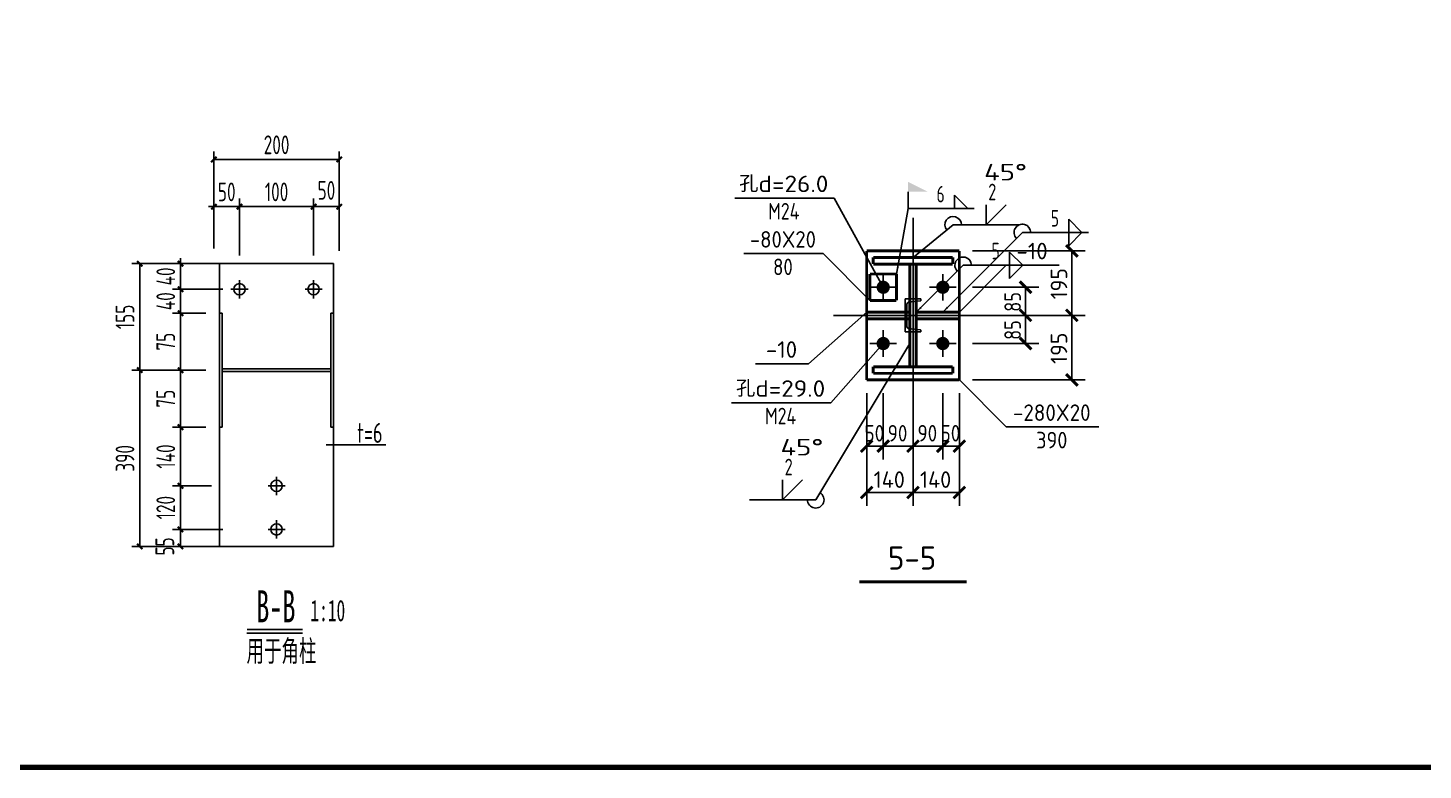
# Model space of a CAD drawing. Extents: x -17471 to 313636, y -71590 to 757901.
# Drawn here: x 218433 to 244779, y 627861 to 641872 of the extents above; entities that cross this region are included whole.
import ezdxf
from ezdxf.enums import TextEntityAlignment as Align

# ---------------------------------------------------------------- set-up
doc = ezdxf.new("R2010")
doc.units = 0
doc.header["$LTSCALE"] = 1000
doc.header["$MEASUREMENT"] = 0
doc.linetypes.add('4', pattern=[5, 1.5, -1, 1.5, -1])
for name, color, linetype in [('10', 7, 'Continuous'), ('20', 2, 'Continuous'), ('ADIM', 3, 'Continuous'), ('PUB_TITLE', 4, 'Continuous'), ('THICK', 6, 'Continuous'), ('THIN', 7, 'Continuous'), ('尺寸标注', 253, 'Continuous'), ('焊缝标注', 253, 'Continuous'), ('螺栓孔标注', 253, 'Continuous'), ('钢板标注', 253, 'Continuous')]:
    doc.layers.add(name, color=color, linetype=linetype)
doc.layers.add('TEXT', color=7, linetype='Continuous', lineweight=13)
doc.styles.add('STYLE1', font='simhei.ttf', dxfattribs={"width": 0.8})
doc.styles.add('TSSD_Dimension', font='Tssdeng.shx', dxfattribs={"width": 0.7, "bigfont": 'hztxt.shx'})
doc.styles.add('TSSD_REIN', font='Tssdeng.shx', dxfattribs={"width": 0.7, "bigfont": 'hztxt.shx'})
doc.dimstyles.new('TSSD_20_1', dxfattribs={"dimtxt": 3.5, "dimasz": 1, "dimexe": 1.5, "dimexo": 1.5, "dimgap": 1, "dimtad": 1, "dimdec": 0, "dimlfac": 20, "dimzin": 0, "dimdsep": 46, "dimtxsty": 'TSSD_Dimension', "dimblk": 'ARCHTICK', "dimblk1": 'ARCHTICK', "dimblk2": 'ARCHTICK', "dimsah": 1, "dimcen": 0, "dimclrd": 3, "dimclre": 3, "dimclrt": 7, "dimadec": 0, "dimazin": 0, "dimtfac": 1, "dimtdec": 0, "dimtix": 1, "dimtmove": 2, "dimatfit": 3, "dimldrblk": 'ARCHTICK', "dimfxl": 0, "dimtvp": 0.7, "dimtolj": 1, "dimtzin": 0, "dimarcsym": 0})

# ---------------------------------------------------------------- blocks, each defined once
blk = doc.blocks.new('_ArchTick')
at = {"color": 0, "linetype": 'ByBlock', "const_width": 0.4}
blk.add_lwpolyline([(-0.5, -0.5), (0.5, 0.5)], dxfattribs=at)
blk = doc.blocks.new('*D592')
at = {"layer": 'ADIM', "color": 3, "lineweight": -2, "transparency": 16777216}
for p, q in [((10946070, -1659312), (10946070, -1657851)), ((10946070, -1658001), (10948408, -1658001)), ((10948408, -1659703), (10948408, -1657851))]:
    blk.add_line(p, q, dxfattribs=at)
at = {"layer": 'Defpoints', "color": 0, "transparency": 16777216}
for p in [(10948408, -1658001), (10946070, -1659462), (10948408, -1659853, 1169)]:
    blk.add_point(p, dxfattribs=at)
at = {"layer": 'ADIM', "color": 3, "lineweight": -2, "transparency": 16777216, "xscale": 100, "yscale": 100, "zscale": 100, "rotation": 180}
blk.add_blockref('_ArchTick', (10946070, -1658001), dxfattribs=at)
at = {"layer": 'ADIM', "color": 3, "lineweight": -2, "transparency": 16777216, "xscale": 100, "yscale": 100, "zscale": 100}
blk.add_blockref('_ArchTick', (10948408, -1658001), dxfattribs=at)
at = {"layer": 'ADIM', "color": 7, "transparency": 16777216, "insert": (10947239, -1657726), "char_height": 350, "attachment_point": 5, "style": 'TSSD_Dimension'}
blk.add_mtext('\\A1;200', dxfattribs=at)
blk = doc.blocks.new('*D593')
at = {"layer": 'ADIM', "color": 3, "lineweight": -2, "transparency": 16777216}
for p, q in [((10945447, -1659942), (10945447, -1659842)), ((10946199, -1659942), (10945297, -1659942)), ((10945447, -1660420), (10945447, -1659942)), ((10946239, -1660420), (10945297, -1660420)), ((10945447, -1660420), (10945447, -1660520))]:
    blk.add_line(p, q, dxfattribs=at)
at = {"layer": 'Defpoints', "color": 0, "transparency": 16777216}
for p in [(10945447, -1659942), (10946349, -1659942, 1251), (10946389, -1660420, 1169)]:
    blk.add_point(p, dxfattribs=at)
at = {"layer": 'ADIM', "color": 3, "lineweight": -2, "transparency": 16777216, "xscale": 100, "yscale": 100, "zscale": 100}
for p, rotation in [((10945447, -1659942), 270), ((10945447, -1660420), 90)]:
    blk.add_blockref('_ArchTick', p, dxfattribs=dict(at, rotation=rotation))
at = {"layer": 'ADIM', "color": 7, "transparency": 16777216, "insert": (10945172, -1660181), "char_height": 350, "attachment_point": 5, "rotation": 90, "style": 'TSSD_Dimension'}
blk.add_mtext('\\A1;40', dxfattribs=at)
blk = doc.blocks.new('*D594')
at = {"layer": 'ADIM', "color": 3, "lineweight": -2, "transparency": 16777216}
for p, q in [((10946239, -1664897), (10945297, -1664897)), ((10945447, -1664897), (10945447, -1665215)), ((10946199, -1665215), (10945297, -1665215))]:
    blk.add_line(p, q, dxfattribs=at)
at = {"layer": 'Defpoints', "color": 0, "transparency": 16777216}
for p in [(10946389, -1664897, -322), (10945447, -1665215), (10946349, -1665215, 1251)]:
    blk.add_point(p, dxfattribs=at)
at = {"layer": 'ADIM', "color": 3, "lineweight": -2, "transparency": 16777216, "xscale": 100, "yscale": 100, "zscale": 100}
for p, rotation in [((10945447, -1664897), 90), ((10945447, -1665215), 270)]:
    blk.add_blockref('_ArchTick', p, dxfattribs=dict(at, rotation=rotation))
at = {"layer": 'ADIM', "color": 7, "transparency": 16777216, "insert": (10945155, -1665215), "char_height": 350, "attachment_point": 5, "rotation": 90, "style": 'TSSD_Dimension'}
blk.add_mtext('\\A1;55', dxfattribs=at)
blk = doc.blocks.new('*D595')
at = {"layer": 'ADIM', "color": 3, "lineweight": -2, "transparency": 16777216}
for p, q in [((10945447, -1660420), (10945447, -1660320)), ((10946239, -1660420), (10945297, -1660420)), ((10945447, -1660866), (10945447, -1660420)), ((10945920, -1660866), (10945297, -1660866)), ((10945447, -1660866), (10945447, -1660966))]:
    blk.add_line(p, q, dxfattribs=at)
at = {"layer": 'Defpoints', "color": 0, "transparency": 16777216}
for p in [(10945447, -1660420), (10946389, -1660420, 1169), (10946070, -1660866, 1169)]:
    blk.add_point(p, dxfattribs=at)
at = {"layer": 'ADIM', "color": 3, "lineweight": -2, "transparency": 16777216, "xscale": 100, "yscale": 100, "zscale": 100}
for p, rotation in [((10945447, -1660420), 270), ((10945447, -1660866), 90)]:
    blk.add_blockref('_ArchTick', p, dxfattribs=dict(at, rotation=rotation))
at = {"layer": 'ADIM', "color": 7, "transparency": 16777216, "insert": (10945172, -1660643), "char_height": 350, "attachment_point": 5, "rotation": 90, "style": 'TSSD_Dimension'}
blk.add_mtext('\\A1;40', dxfattribs=at)
blk = doc.blocks.new('*D596')
at = {"layer": 'ADIM', "color": 3, "lineweight": -2, "transparency": 16777216}
for p, q in [((10946027, -1659942), (10944537, -1659942)), ((10944687, -1659942), (10944687, -1661929)), ((10945920, -1661929), (10944537, -1661929))]:
    blk.add_line(p, q, dxfattribs=at)
at = {"layer": 'Defpoints', "color": 0, "transparency": 16777216}
for p in [(10946177, -1659942, 1169), (10944687, -1661929), (10946070, -1661929, 1169)]:
    blk.add_point(p, dxfattribs=at)
at = {"layer": 'ADIM', "color": 3, "lineweight": -2, "transparency": 16777216, "xscale": 100, "yscale": 100, "zscale": 100}
for p, rotation in [((10944687, -1659942), 90), ((10944687, -1661929), 270)]:
    blk.add_blockref('_ArchTick', p, dxfattribs=dict(at, rotation=rotation))
at = {"layer": 'ADIM', "color": 7, "transparency": 16777216, "insert": (10944412, -1660935), "char_height": 350, "attachment_point": 5, "rotation": 90, "style": 'TSSD_Dimension'}
blk.add_mtext('\\A1;155', dxfattribs=at)
blk = doc.blocks.new('*D597')
at = {"layer": 'ADIM', "color": 3, "lineweight": -2, "transparency": 16777216}
for p, q in [((10945920, -1660866), (10945297, -1660866)), ((10945447, -1661929), (10945447, -1660866)), ((10945920, -1661929), (10945297, -1661929))]:
    blk.add_line(p, q, dxfattribs=at)
at = {"layer": 'Defpoints', "color": 0, "transparency": 16777216}
for p in [(10945447, -1660866), (10946070, -1660866, 1169), (10946070, -1661929, 1169)]:
    blk.add_point(p, dxfattribs=at)
at = {"layer": 'ADIM', "color": 3, "lineweight": -2, "transparency": 16777216, "xscale": 100, "yscale": 100, "zscale": 100}
for p, rotation in [((10945447, -1660866), 90), ((10945447, -1661929), 270)]:
    blk.add_blockref('_ArchTick', p, dxfattribs=dict(at, rotation=rotation))
at = {"layer": 'ADIM', "color": 7, "transparency": 16777216, "insert": (10945172, -1661397), "char_height": 350, "attachment_point": 5, "rotation": 90, "style": 'TSSD_Dimension'}
blk.add_mtext('\\A1;75', dxfattribs=at)
blk = doc.blocks.new('*D598')
at = {"layer": 'ADIM', "color": 3, "lineweight": -2, "transparency": 16777216}
for p, q in [((10946027, -1664085), (10945297, -1664085)), ((10945447, -1664085), (10945447, -1664897)), ((10946239, -1664897), (10945297, -1664897))]:
    blk.add_line(p, q, dxfattribs=at)
at = {"layer": 'Defpoints', "color": 0, "transparency": 16777216}
for p in [(10946177, -1664085, 720), (10945447, -1664897), (10946389, -1664897, -322)]:
    blk.add_point(p, dxfattribs=at)
at = {"layer": 'ADIM', "color": 3, "lineweight": -2, "transparency": 16777216, "xscale": 100, "yscale": 100, "zscale": 100}
for p, rotation in [((10945447, -1664085), 90), ((10945447, -1664897), 270)]:
    blk.add_blockref('_ArchTick', p, dxfattribs=dict(at, rotation=rotation))
at = {"layer": 'ADIM', "color": 7, "transparency": 16777216, "insert": (10945172, -1664491), "char_height": 350, "attachment_point": 5, "rotation": 90, "style": 'TSSD_Dimension'}
blk.add_mtext('\\A1;120', dxfattribs=at)
blk = doc.blocks.new('*D599')
at = {"layer": 'ADIM', "color": 3, "lineweight": -2, "transparency": 16777216}
for p, q in [((10945920, -1661929), (10944537, -1661929)), ((10944687, -1665215), (10944687, -1661929)), ((10946040, -1665215), (10944537, -1665215))]:
    blk.add_line(p, q, dxfattribs=at)
at = {"layer": 'Defpoints', "color": 0, "transparency": 16777216}
for p in [(10944687, -1661929), (10946070, -1661929, 1169), (10946190, -1665215, 200)]:
    blk.add_point(p, dxfattribs=at)
at = {"layer": 'ADIM', "color": 3, "lineweight": -2, "transparency": 16777216, "xscale": 100, "yscale": 100, "zscale": 100}
for p, rotation in [((10944687, -1661929), 90), ((10944687, -1665215), 270)]:
    blk.add_blockref('_ArchTick', p, dxfattribs=dict(at, rotation=rotation))
at = {"layer": 'ADIM', "color": 7, "transparency": 16777216, "insert": (10944412, -1663572), "char_height": 350, "attachment_point": 5, "rotation": 90, "style": 'TSSD_Dimension'}
blk.add_mtext('\\A1;390', dxfattribs=at)
blk = doc.blocks.new('*D600')
at = {"layer": 'ADIM', "color": 3, "lineweight": -2, "transparency": 16777216}
for p, q in [((10945920, -1661929), (10945297, -1661929)), ((10945447, -1661929), (10945447, -1662991)), ((10945920, -1662991), (10945297, -1662991))]:
    blk.add_line(p, q, dxfattribs=at)
at = {"layer": 'Defpoints', "color": 0, "transparency": 16777216}
for p in [(10946070, -1661929, 1169), (10945447, -1662991), (10946070, -1662991, 1169)]:
    blk.add_point(p, dxfattribs=at)
at = {"layer": 'ADIM', "color": 3, "lineweight": -2, "transparency": 16777216, "xscale": 100, "yscale": 100, "zscale": 100}
for p, rotation in [((10945447, -1661929), 90), ((10945447, -1662991), 270)]:
    blk.add_blockref('_ArchTick', p, dxfattribs=dict(at, rotation=rotation))
at = {"layer": 'ADIM', "color": 7, "transparency": 16777216, "insert": (10945172, -1662460), "char_height": 350, "attachment_point": 5, "rotation": 90, "style": 'TSSD_Dimension'}
blk.add_mtext('\\A1;75', dxfattribs=at)
blk = doc.blocks.new('*D601')
at = {"layer": 'ADIM', "color": 3, "lineweight": -2, "transparency": 16777216}
for p, q in [((10947930, -1659792), (10947930, -1658729)), ((10948408, -1659662), (10948408, -1658729)), ((10948408, -1658879), (10947930, -1658879))]:
    blk.add_line(p, q, dxfattribs=at)
at = {"layer": 'Defpoints', "color": 0, "transparency": 16777216}
for p in [(10947930, -1658879), (10948408, -1659812), (10947930, -1659942)]:
    blk.add_point(p, dxfattribs=at)
at = {"layer": 'ADIM', "color": 3, "lineweight": -2, "transparency": 16777216, "xscale": 100, "yscale": 100, "zscale": 100, "rotation": 180}
blk.add_blockref('_ArchTick', (10947930, -1658879), dxfattribs=at)
at = {"layer": 'ADIM', "color": 3, "lineweight": -2, "transparency": 16777216, "xscale": 100, "yscale": 100, "zscale": 100}
blk.add_blockref('_ArchTick', (10948408, -1658879), dxfattribs=at)
at = {"layer": 'ADIM', "color": 7, "transparency": 16777216, "insert": (10948169, -1658576), "char_height": 350, "attachment_point": 5, "style": 'TSSD_Dimension'}
blk.add_mtext('\\A1;50', dxfattribs=at)
blk = doc.blocks.new('*D602')
at = {"layer": 'ADIM', "color": 3, "lineweight": -2, "transparency": 16777216}
for p, q in [((10946070, -1659662), (10946070, -1658729)), ((10946548, -1659792), (10946548, -1658729)), ((10946070, -1658879), (10945970, -1658879)), ((10946070, -1658879), (10946548, -1658879)), ((10946548, -1658879), (10946648, -1658879))]:
    blk.add_line(p, q, dxfattribs=at)
at = {"layer": 'Defpoints', "color": 0, "transparency": 16777216}
for p in [(10946548, -1658879), (10946070, -1659812), (10946548, -1659942)]:
    blk.add_point(p, dxfattribs=at)
at = {"layer": 'ADIM', "color": 3, "lineweight": -2, "transparency": 16777216, "xscale": 100, "yscale": 100, "zscale": 100}
blk.add_blockref('_ArchTick', (10946070, -1658879), dxfattribs=at)
at = {"layer": 'ADIM', "color": 3, "lineweight": -2, "transparency": 16777216, "xscale": 100, "yscale": 100, "zscale": 100, "rotation": 180}
blk.add_blockref('_ArchTick', (10946548, -1658879), dxfattribs=at)
at = {"layer": 'ADIM', "color": 7, "transparency": 16777216, "insert": (10946309, -1658604), "char_height": 350, "attachment_point": 5, "style": 'TSSD_Dimension'}
blk.add_mtext('\\A1;50', dxfattribs=at)
blk = doc.blocks.new('*D603')
at = {"layer": 'ADIM', "color": 3, "lineweight": -2, "transparency": 16777216}
for p, q in [((10946548, -1659792), (10946548, -1658729)), ((10947930, -1659792), (10947930, -1658729)), ((10946548, -1658879), (10947930, -1658879))]:
    blk.add_line(p, q, dxfattribs=at)
at = {"layer": 'Defpoints', "color": 0, "transparency": 16777216}
for p in [(10947930, -1658879), (10946548, -1659942), (10947930, -1659942)]:
    blk.add_point(p, dxfattribs=at)
at = {"layer": 'ADIM', "color": 3, "lineweight": -2, "transparency": 16777216, "xscale": 100, "yscale": 100, "zscale": 100, "rotation": 180}
blk.add_blockref('_ArchTick', (10946548, -1658879), dxfattribs=at)
at = {"layer": 'ADIM', "color": 3, "lineweight": -2, "transparency": 16777216, "xscale": 100, "yscale": 100, "zscale": 100}
blk.add_blockref('_ArchTick', (10947930, -1658879), dxfattribs=at)
at = {"layer": 'ADIM', "color": 7, "transparency": 16777216, "insert": (10947239, -1658604), "char_height": 350, "attachment_point": 5, "style": 'TSSD_Dimension'}
blk.add_mtext('\\A1;100', dxfattribs=at)
blk = doc.blocks.new('*D591')
at = {"layer": 'ADIM', "color": 3, "lineweight": -2, "transparency": 16777216}
for p, q in [((10945920, -1662991), (10945297, -1662991)), ((10945447, -1662991), (10945447, -1664085)), ((10946027, -1664085), (10945297, -1664085))]:
    blk.add_line(p, q, dxfattribs=at)
at = {"layer": 'Defpoints', "color": 0, "transparency": 16777216}
for p in [(10946070, -1662991, -73), (10945447, -1664085), (10946177, -1664085, -322)]:
    blk.add_point(p, dxfattribs=at)
at = {"layer": 'ADIM', "color": 3, "lineweight": -2, "transparency": 16777216, "xscale": 100, "yscale": 100, "zscale": 100}
for p, rotation in [((10945447, -1662991), 90), ((10945447, -1664085), 270)]:
    blk.add_blockref('_ArchTick', p, dxfattribs=dict(at, rotation=rotation))
at = {"layer": 'ADIM', "color": 7, "transparency": 16777216, "insert": (10945172, -1663538), "char_height": 350, "attachment_point": 5, "rotation": 90, "style": 'TSSD_Dimension'}
blk.add_mtext('\\A1;140', dxfattribs=at)
blk = doc.blocks.new('zj2')
at = {"color": 2}
for p, q in [((10946176.5, -1665215.3, 213), (10946176.5, -1659941.8, 1256.9)), ((10948301.5, -1659941.8, 2425.7), (10948301.5, -1665215.3, 2372.5)), ((10946176.5, -1665215.3, 476.7), (10948301.5, -1665215.3, 1539.2))]:
    blk.add_line(p, q, dxfattribs=at)
at = {"color": 3}
for p, q in [((10946176.5, -1660866.2, 1256.9), (10946176.5, -1662991.2, 1256.9)), ((10946176.5, -1660866.2, 1256.9), (10946226.5, -1660866.2, 1256.9)), ((10946226.5, -1660866.2, 1256.9), (10946226.5, -1662991.2, 1256.9)), ((10948251.5, -1660866.2, 2425.7), (10948251.5, -1662991.2, 2425.7)), ((10948251.5, -1660866.2, 2425.7), (10948301.5, -1660866.2, 2425.7)), ((10948301.5, -1660866.2, 2425.7), (10948301.5, -1662991.2, 2425.7)), ((10948251.5, -1661903.7, 2398.2), (10946226.5, -1661903.7, 1284.4)), ((10948251.5, -1661953.7, 2398.2), (10946226.5, -1661953.7, 1284.4)), ((10946176.5, -1662991.2, 1256.9), (10946226.5, -1662991.2, 1256.9)), ((10948251.5, -1662991.2, 2425.7), (10948301.5, -1662991.2, 2372.5))]:
    blk.add_line(p, q, dxfattribs=at)
at = {"layer": 'ADIM'}
blk.add_line((10948165.8, -1663319.5, 88.2), (10949278.1, -1663319.5, 88.2), dxfattribs=at)
at = {"layer": 'THICK', "linetype": 'Continuous', "const_width": 29.9, "elevation": 55.1}
blk.add_lwpolyline([(10946685.5, -1666763.3), (10947723.7, -1666763.3)], dxfattribs=at)
at = {"layer": 'THIN', "color": 2}
blk.add_line((10946176.5, -1659941.8, 1256.9), (10948301.5, -1659941.8, 2425.7), dxfattribs=at)
at = {"layer": 'THIN'}
for p, q in [((10946548.4, -1660590.8, 1256.9), (10946548.4, -1660248.2, 1256.9)), ((10947929.7, -1660590.8, 1256.9), (10947929.7, -1660248.2, 1256.9)), ((10946388.6, -1660420, 1256.9), (10946707.4, -1660420, 1256.9)), ((10948089.5, -1660420, 1256.9), (10947770.7, -1660420, 1256.9)), ((10947239, -1663914.4, 1008), (10947239, -1664257.1, 1008)), ((10947079.2, -1664085.3, 1008), (10947398, -1664085.3, 1008)), ((10947239, -1664725.7, -34.4), (10947239, -1665068.4, -34.4)), ((10947079.2, -1664896.6, -34.4), (10947398, -1664896.6, -34.4))]:
    blk.add_line(p, q, dxfattribs=at)
at = {"layer": 'THIN', "linetype": 'Continuous', "elevation": 55.1}
blk.add_lwpolyline([(10946685.5, -1666829.7), (10947723.7, -1666829.7)], dxfattribs=at)
at = {"layer": 'THIN'}
for centre in [(10946548, -1660420, 1256.9), (10947930.1, -1660420, 1256.9), (10947238.6, -1664085.3, 1008), (10947238.6, -1664896.6, -34.4)]:
    blk.add_circle(centre, 105.8, dxfattribs=at)
at = {"layer": 'TEXT'}
for s, height, style, width, p in [('t=6', 371.88, 'TSSD_REIN', 0.7, (10948741, -1663283.6, 88.2)), ('B-B', 597.66, 'STYLE1', 0.6, (10946859.9, -1666629.2, 254.3)), ('用于角柱', 398.44, 'STYLE1', 0.6, (10946678.5, -1667362.2, 785.6))]:
    blk.add_text(s, height=height, dxfattribs=dict(at, style=style, width=width)).set_placement(p)
at = {"layer": 'TEXT', "style": 'STYLE1', "width": 0.6}
blk.add_text('1:10', height=398.44, dxfattribs=at).set_placement((10947869, -1666729, 55.1), align=Align.BOTTOM_LEFT)
at = {"layer": 'ADIM'}
for base, p1, p2, angle, text, picture, middle in [((10948407.8, -1658000.7, 1256.9), (10946070.3, -1659462.1, 1256.9), (10948407.8, -1659852.5, 2425.7), 180, '200', '*D592', (10947239, -1657725.7, 1256.9)), ((10946548.4, -1658879.3, 1256.9), (10946070.3, -1659812, 1256.9), (10946548.4, -1659941.8, 1256.9), 180, '50', '*D602', (10946309.4, -1658604.3, 1256.9)), ((10947929.7, -1658879.3, 1256.9), (10946548.4, -1659941.8, 1256.9), (10947929.7, -1659941.8, 1256.9), 180, '100', '*D603', (10947239, -1658604.3, 1256.9)), ((10945446.9, -1659941.8, 88.2), (10946388.6, -1660420, 1256.9), (10946349.1, -1659941.8, 1339.4), 90, '40', '*D593', (10945171.9, -1660180.9, 88.2)), ((10944687.5, -1661928.7, 88.2), (10946176.5, -1659941.8, 1256.9), (10946070.3, -1661928.7, 1256.9), 90, '155', '*D596', (10944412.5, -1660935.3, 88.2)), ((10945446.9, -1660420, 88.2), (10946070.3, -1660866.2, 1256.9), (10946388.6, -1660420, 1256.9), 90, '40', '*D595', (10945171.9, -1660643.1, 88.2)), ((10945446.9, -1660866.2, 88.2), (10946070.3, -1661928.7, 1256.9), (10946070.3, -1660866.2, 1256.9), 90, '75', '*D597', (10945171.9, -1661397.5, 88.2)), ((10944687.5, -1661928.7, 88.2), (10946189.7, -1665215.3, 288), (10946070.3, -1661928.7, 1256.9), 90, '390', '*D599', (10944412.5, -1663572, 88.2)), ((10945446.9, -1662991.2, 88.2), (10946070.3, -1661928.7, 1256.9), (10946070.3, -1662991.2, 1256.9), 90, '75', '*D600', (10945171.9, -1662460, 88.2)), ((10945446.9, -1664085.3, 1330.3), (10946070.3, -1662991.2, 1256.9), (10946176.5, -1664085.3, 1008), 90, '140', '*D591', (10945171.9, -1663538.2, 1330.3)), ((10945446.9, -1664897, 288), (10946176.5, -1664085.3, 1008), (10946388.6, -1664897, -34.4), 90, '120', '*D598', (10945171.9, -1664491.1, 288))]:
    dim = blk.add_linear_dim(base=base, p1=p1, p2=p2, angle=angle, text=text, dimstyle='TSSD_20_1', override={"dimscale": 100, "dimlfac": 0.2}, dxfattribs=at)
    dim.commit()
    dim.dimension.update_dxf_attribs({"geometry": picture, "text_midpoint": middle})
for base, p1, p2, angle, text, picture, middle in [((10947929.7, -1658879.3, 1256.9), (10948407.8, -1659812, 1256.9), (10947929.7, -1659941.8, 1256.9), 180, '50', '*D601', (10948168.7, -1658575.7, 1256.9)), ((10945446.9, -1665215.3, 288), (10946388.6, -1664897, -34.4), (10946349.1, -1665215.3, 1539.2), 90, '55', '*D594', (10945154.8, -1665215.3, 288))]:
    dim = blk.add_linear_dim(base=base, p1=p1, p2=p2, angle=angle, text=text, dimstyle='TSSD_20_1', override={"dimscale": 100, "dimlfac": 0.2}, dxfattribs=at)
    dim.commit()
    dim.dimension.update_dxf_attribs({"geometry": picture, "text_midpoint": middle, "dimtype": 128})

msp = doc.modelspace()

# ---------------------------------------------------------------- linework, layer by layer
at = {"layer": '10'}
for p, q in [((235146.9, 634601.2), (235146.9, 638288.7)), ((234584.4, 636726.2), (234584.4, 637226.2)), ((235709.4, 636726.2), (235709.4, 637226.2)), ((234334.4, 636976.2), (234834.4, 636976.2)), ((235459.4, 636976.2), (235959.4, 636976.2)), ((233646.9, 636444.9), (236646.9, 636444.9)), ((234584.4, 635663.7), (234584.4, 636163.7)), ((235709.4, 635663.7), (235709.4, 636163.7)), ((234334.4, 635913.7), (234834.4, 635913.7)), ((235459.4, 635913.7), (235959.4, 635913.7))]:
    msp.add_line(p, q, dxfattribs=at)
at = {"layer": '10', "color": 1, "linetype": '4'}
for p, q in [((234996.9, 636132.4), (234996.9, 636757.4)), ((234996.9, 636757.4), (235296.9, 636757.4)), ((235030.1, 636657.8), (235030.1, 636232)), ((235280.5, 636719.3), (235063, 636694.2)), ((235296.9, 636757.4), (235296.9, 636734.2)), ((234996.9, 636132.4), (235296.9, 636132.4)), ((235063, 636195.6), (235280.5, 636170.5)), ((235296.9, 636132.4), (235296.9, 636155.6))]:
    msp.add_line(p, q, dxfattribs=at)
at = {"layer": '10', "color": 3, "const_width": 56.2}
for points in [[(235896.9, 637538.7), (234396.9, 637538.7)], [(234396.9, 637538.7), (234396.9, 637413.7)], [(234396.9, 637413.7), (235896.9, 637413.7)], [(235084.4, 635476.2), (235084.4, 637413.7)], [(235209.4, 635476.2), (235209.4, 637413.7)], [(235896.9, 637413.7), (235896.9, 637538.7)], [(235896.9, 635476.2), (234396.9, 635476.2)], [(234396.9, 635476.2), (234396.9, 635351.2)], [(235896.9, 635351.2), (235896.9, 635476.2)], [(234396.9, 635351.2), (235896.9, 635351.2)]]:
    msp.add_lwpolyline(points, dxfattribs=at)
at = {"layer": '10', "const_width": 125}
for points in [[(234646.9, 636976.2, 1), (234521.9, 636976.2, 1), (234646.9, 636976.2, 1)], [(235771.9, 636976.2, 1), (235646.9, 636976.2, 1), (235771.9, 636976.2, 1)], [(234646.9, 635913.7, 1), (234521.9, 635913.7, 1), (234646.9, 635913.7, 1)], [(235771.9, 635913.7, 1), (235646.9, 635913.7, 1), (235771.9, 635913.7, 1)]]:
    msp.add_lwpolyline(points, format="xyb", dxfattribs=at)
at = {"layer": '10', "const_width": 56.2}
msp.add_lwpolyline([(234134.4, 631413.7), (236159.4, 631413.7)], dxfattribs=at)
at = {"layer": '10'}
for centre, radius, start, end in [((235069.2, 636655.5), 39.3, 99.119, 176.5916), ((235282.8, 636733.3), 14.2, 260.52435, 3.76525), ((235069.2, 636234.3), 39.3, 183.40841, 260.88102), ((235282.8, 636156.6), 14.2, 356.23474, 99.47566)]:
    msp.add_arc(centre, radius, start, end, dxfattribs=at)
at = {"layer": '20', "const_width": 56.2}
for points in [[(236021.9, 637663.7), (234271.9, 637663.7)], [(234271.9, 637663.7), (234271.9, 635226.2)], [(236021.9, 635226.2), (236021.9, 637663.7)], [(234834.4, 637226.2), (234334.4, 637226.2)], [(234334.4, 637226.2), (234334.4, 636726.2)], [(234834.4, 636726.2), (234834.4, 637226.2)], [(235084.4, 636507.4), (234271.9, 636507.4)], [(234271.9, 636507.4), (234271.9, 636382.4)], [(234334.4, 636726.2), (234834.4, 636726.2)], [(235084.4, 636382.4), (235084.4, 636507.4)], [(236021.9, 636507.4), (235209.4, 636507.4)], [(235209.4, 636507.4), (235209.4, 636382.4)], [(236021.9, 636382.4), (236021.9, 636507.4)], [(234271.9, 636382.4), (235084.4, 636382.4)], [(235209.4, 636382.4), (236021.9, 636382.4)], [(234271.9, 635226.2), (236021.9, 635226.2)]]:
    msp.add_lwpolyline(points, dxfattribs=at)
at = {"layer": 'PUB_TITLE', "const_width": 100}
msp.add_lwpolyline([(190035.9, 627910.7), (270635.9, 627910.7), (270635.9, 685310.7), (190035.9, 685310.7)], close=True, dxfattribs=at)
at = {"layer": '尺寸标注'}
for p, q in [((236271.9, 637663.7), (238396.9, 637663.7)), ((238146.9, 636444.9), (238146.9, 637663.7)), ((236271.9, 636976.2), (237521.9, 636976.2)), ((237271.9, 636444.9), (237271.9, 636976.2)), ((236271.9, 636444.9), (237521.9, 636444.9)), ((236271.9, 636444.9), (237521.9, 636444.9)), ((236271.9, 636444.9), (238396.9, 636444.9)), ((236271.9, 636444.9), (238396.9, 636444.9)), ((237271.9, 635913.7), (237271.9, 636444.9)), ((238146.9, 635226.2), (238146.9, 636444.9)), ((236271.9, 635913.7), (237521.9, 635913.7)), ((236271.9, 635226.2), (238396.9, 635226.2)), ((234271.9, 634976.2), (234271.9, 633726.2)), ((234271.9, 634976.2), (234271.9, 632851.2)), ((234584.4, 634976.2), (234584.4, 633726.2)), ((234584.4, 634976.2), (234584.4, 633726.2)), ((235146.9, 634976.2), (235146.9, 633726.2)), ((235146.9, 634976.2), (235146.9, 633726.2)), ((235146.9, 634976.2), (235146.9, 632851.2)), ((235146.9, 634976.2), (235146.9, 632851.2)), ((235709.4, 634976.2), (235709.4, 633726.2)), ((235709.4, 634976.2), (235709.4, 633726.2)), ((236021.9, 634976.2), (236021.9, 633726.2)), ((236021.9, 634976.2), (236021.9, 632851.2)), ((234271.9, 633976.2), (234584.4, 633976.2)), ((234584.4, 633976.2), (235146.9, 633976.2)), ((235146.9, 633976.2), (235709.4, 633976.2)), ((235709.4, 633976.2), (236021.9, 633976.2)), ((234271.9, 633101.2), (235146.9, 633101.2)), ((235146.9, 633101.2), (236021.9, 633101.2))]:
    msp.add_line(p, q, dxfattribs=at)
at = {"layer": '尺寸标注', "const_width": 56.2}
for points in [[(238036.4, 637774.1), (238257.4, 637553.2)], [(237161.4, 637086.6), (237382.4, 636865.7)], [(237161.4, 636555.4), (237382.4, 636334.4)], [(237161.4, 636555.4), (237382.4, 636334.4)], [(238036.4, 636555.4), (238257.4, 636334.4)], [(238036.4, 636555.4), (238257.4, 636334.4)], [(237161.4, 636024.1), (237382.4, 635803.2)], [(238036.4, 635336.6), (238257.4, 635115.7)], [(234161.4, 633865.7), (234382.4, 634086.6)], [(234473.9, 633865.7), (234694.9, 634086.6)], [(234473.9, 633865.7), (234694.9, 634086.6)], [(235036.4, 633865.7), (235257.4, 634086.6)], [(235036.4, 633865.7), (235257.4, 634086.6)], [(235598.9, 633865.7), (235819.9, 634086.6)], [(235598.9, 633865.7), (235819.9, 634086.6)], [(235911.4, 633865.7), (236132.4, 634086.6)], [(234161.4, 632990.7), (234382.4, 633211.6)], [(235036.4, 632990.7), (235257.4, 633211.6)], [(235036.4, 632990.7), (235257.4, 633211.6)], [(235911.4, 632990.7), (236132.4, 633211.6)]]:
    msp.add_lwpolyline(points, dxfattribs=at)
at = {"layer": '焊缝标注'}
for p, q in [((235054.5, 638465.6), (235054.5, 638778.1)), ((235929.5, 638715.6), (236179.5, 638465.6)), ((235929.5, 638465.6), (235929.5, 638715.6)), ((234834.4, 637226.2), (235054.5, 638465.6)), ((235054.5, 638465.6), (236304.5, 638465.6)), ((236530.1, 638156), (236530.1, 638531)), ((236530.1, 638156), (236905.1, 638531)), ((235146.9, 637538.7), (235905.1, 638156)), ((235905.1, 638156), (237155.1, 638156)), ((238087.6, 638259.4), (238337.6, 638009.4)), ((238087.6, 638009.4), (238087.6, 638259.4)), ((235709.4, 636507.4), (237212.6, 638009.4)), ((237212.6, 638009.4), (238462.6, 638009.4)), ((238087.6, 637759.4), (238337.6, 638009.4)), ((238087.6, 638009.4), (238087.6, 637759.4)), ((236968.7, 637640.9), (237218.7, 637390.9)), ((236968.7, 637390.9), (236968.7, 637640.9)), ((235209.4, 636507.4), (236093.7, 637390.9)), ((236093.7, 637390.9), (237343.7, 637390.9)), ((236968.7, 637140.9), (237218.7, 637390.9)), ((236968.7, 637390.9), (236968.7, 637140.9)), ((235084.4, 635913.7), (233310, 632963.5)), ((232685, 632963.5), (232685, 633338.5)), ((232685, 632963.5), (233060, 633338.5)), ((233310, 632963.5), (232060, 632963.5))]:
    msp.add_line(p, q, dxfattribs=at)
for centre, start, end in [((235905.1, 638156), 0, 219.15182), ((237212.6, 638009.4), 0, 224.97719), ((236093.7, 637390.9), 0, 224.97719), ((233310, 632963.5), 179.99999, 58.97401)]:
    msp.add_arc(centre, 156.2, start, end, dxfattribs=at)
for points in [[(235054.5, 638778.1), (235429.5, 638778.1), (235054.5, 638965.6)], [(235146.9, 637538.7), (235255.7, 637603), (235232, 637632.1)], [(234834.4, 637226.2), (234874.7, 637346), (234837.8, 637352.5)], [(235209.4, 636507.4), (235311.1, 636582.5), (235284.6, 636609)], [(235709.4, 636507.4), (235811.1, 636582.5), (235784.6, 636609)], [(235084.4, 635913.7), (235003.9, 635816.2), (235036.1, 635796.9)]]:
    msp.add_solid(points, dxfattribs=at)
at = {"layer": '螺栓孔标注'}
for p, q in [((233655.1, 638660.1), (231780.1, 638660.1)), ((234584.4, 636976.2), (233655.1, 638660.1)), ((234584.4, 635913.7), (233595.4, 634795.2)), ((233595.4, 634795.2), (231720.4, 634795.2))]:
    msp.add_line(p, q, dxfattribs=at)
at = {"layer": '螺栓孔标注', "const_width": 12.5}
for points in [[(234590.7, 636976.2, 1), (234578.2, 636976.2, 1), (234590.7, 636976.2, 1)], [(234590.7, 635913.7, 1), (234578.2, 635913.7, 1), (234590.7, 635913.7, 1)]]:
    msp.add_lwpolyline(points, format="xyb", dxfattribs=at)
at = {"layer": '钢板标注'}
for p, q in [((233451.6, 637611.1), (231951.6, 637611.1)), ((234334.4, 636726.2), (233451.6, 637611.1)), ((236021.9, 636507.4), (236906.2, 637390.9)), ((236906.2, 637390.9), (237906.2, 637390.9)), ((234271.9, 636507.4), (233174.7, 635531.4)), ((233174.7, 635531.4), (232174.7, 635531.4)), ((236021.9, 635226.2), (236903.3, 634339.8)), ((236903.3, 634339.8), (238653.3, 634339.8))]:
    msp.add_line(p, q, dxfattribs=at)
at = {"layer": '钢板标注', "const_width": 12.5}
for points in [[(234340.7, 636726.2, 1), (234328.2, 636726.2, 1), (234340.7, 636726.2, 1)], [(234278.2, 636507.4, 1), (234265.7, 636507.4, 1), (234278.2, 636507.4, 1)], [(236028.2, 636507.4, 1), (236015.7, 636507.4, 1), (236028.2, 636507.4, 1)], [(236028.2, 635226.2, 1), (236015.7, 635226.2, 1), (236028.2, 635226.2, 1)]]:
    msp.add_lwpolyline(points, format="xyb", dxfattribs=at)

# ---------------------------------------------------------------- block references
at = {"xscale": 1.0125, "yscale": 1.0125, "zscale": 1.0125}
msp.add_blockref('zj2', (-10860950.6, 2318113, -1183.4), dxfattribs=at)

# ---------------------------------------------------------------- texts
at = {"layer": '10', "style": 'TSSD_REIN', "width": 0.902572}
msp.add_text('5-5', height=437.5, dxfattribs=at).set_placement((234674.4, 631645.5), (235585.7, 631645.5), align=Align.FIT)
at = {"layer": '尺寸标注', "style": 'TSSD_REIN', "width": 0.91}
for s, p, p2 in [('195', (238059.4, 636748), (238059.4, 637338.7)), ('85', (237184.4, 636513.7), (237184.4, 636885.5)), ('85', (237184.4, 635982.4), (237184.4, 636354.3)), ('195', (238059.4, 635529.3), (238059.4, 636119.9))]:
    msp.add_text(s, height=312.5, rotation=90, dxfattribs=at).set_placement(p, p2, align=Align.FIT)
at = {"layer": '尺寸标注', "style": 'TSSD_REIN'}
for s, width, p, p2 in [('50', 0.910002, (234231.3, 634063.7), (234603.2, 634063.7)), ('90', 0.910002, (234668.8, 634063.7), (235040.7, 634063.7)), ('90', 0.910002, (235231.3, 634063.7), (235603.2, 634063.7)), ('50', 0.910002, (235668.8, 634063.7), (236040.7, 634063.7)), ('140', 0.910001, (234403.2, 633188.7), (234993.8, 633188.7)), ('140', 0.910001, (235278.2, 633188.7), (235868.8, 633188.7))]:
    msp.add_text(s, height=312.5, dxfattribs=dict(at, width=width)).set_placement(p, p2, align=Align.FIT)
at = {"layer": '焊缝标注', "style": 'TSSD_REIN'}
for s, width, p, p2 in [('45°', 1.530456, (236489.5, 638993.5), (237298.9, 638993.5)), ('2', 0.910005, (236567.6, 638618.5), (236720.8, 638618.5)), ('6', 0.980005, (235592, 638578.1), (235745.1, 638578.1)), ('5', 0.910005, (237750.1, 638121.9), (237903.3, 638121.9)), ('5', 0.910005, (236631.2, 637503.4), (236784.3, 637503.4)), ('45°', 1.530449, (232644.3, 633801), (233453.7, 633801)), ('2', 0.909982, (232722.5, 633426), (232875.6, 633426))]:
    msp.add_text(s, height=312.5, dxfattribs=dict(at, width=width)).set_placement(p, p2, align=Align.FIT)
at = {"layer": '螺栓孔标注', "style": 'TSSD_REIN'}
for s, width, p, p2 in [('孔d=26.0', 1.038075, (231864.5, 638772.6), (233548.9, 638772.6)), ('M24', 0.832882, (232411.4, 638253.8), (233002, 638253.8)), ('孔d=29.0', 1.038075, (231804.7, 634907.7), (233489.1, 634907.7)), ('M24', 0.832882, (232351.6, 634388.9), (232942.2, 634388.9))]:
    msp.add_text(s, height=312.5, dxfattribs=dict(at, width=width)).set_placement(p, p2, align=Align.FIT)
at = {"layer": '钢板标注', "style": 'TSSD_REIN'}
for s, width, p, p2 in [('-80X20', 0.864498, (232067.2, 637723.6), (233314.1, 637723.6)), ('-10', 0.819001, (237099.9, 637503.4), (237690.5, 637503.4)), ('80', 0.909993, (232504.7, 637204.8), (232876.6, 637204.8)), ('-10', 0.819001, (232368.4, 635643.9), (232959, 635643.9)), ('-280X20', 0.870998, (237034.6, 634452.3), (238500.2, 634452.3)), ('390', 0.910001, (237472.1, 633933.6), (238062.7, 633933.6))]:
    msp.add_text(s, height=312.5, dxfattribs=dict(at, width=width)).set_placement(p, p2, align=Align.FIT)

doc.saveas('drawing.dxf')
